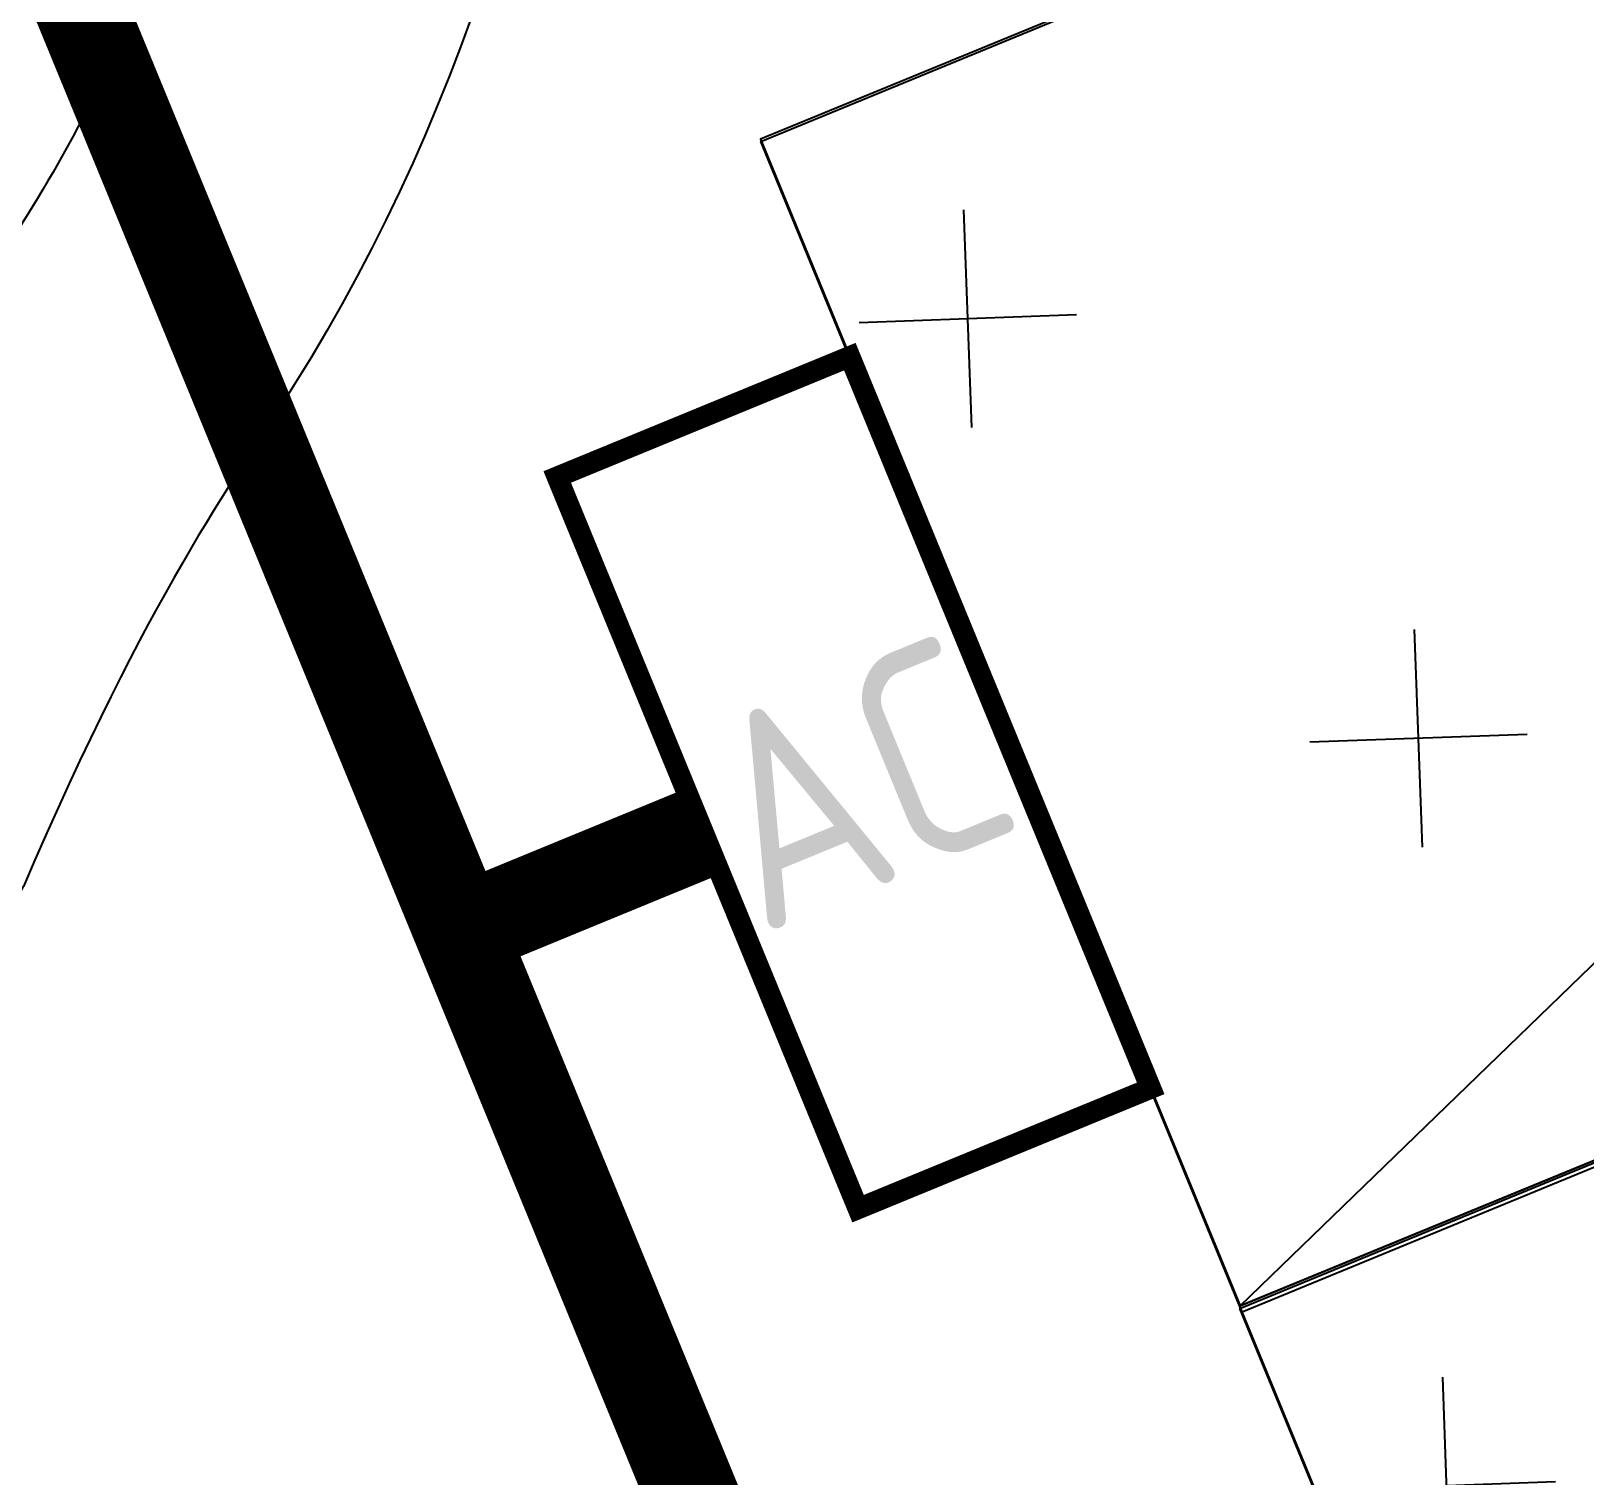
# Model space of a CAD drawing. Extents: x -809667 to 586099, y 3084146 to 3634412.
# Drawn here: x 381304.202 to 381307.148, y 3087220.589 to 3087223.328 of the extents above; entities that cross this region are included whole.
import ezdxf
from ezdxf.enums import TextEntityAlignment as Align

# ---------------------------------------------------------------- set-up
doc = ezdxf.new("R2010")
doc.units = 0
doc.header["$LTSCALE"] = 0.5
doc.header["$PDSIZE"] = 0.2
doc.layers.get('0').update_dxf_attribs({"linetype": 'CONTINUOUS'})
for name, color, linetype in [('EQUIP-箱柜', 3, 'CONTINUOUS'), ('WIRE-动力', 2, 'CONTINUOUS'), ('文字', 7, 'CONTINUOUS')]:
    doc.layers.add(name, color=color, linetype=linetype)
doc.styles.add('_TEL_ATTDEF', font='GBENOR', dxfattribs={"width": 0.8, "height": 3, "bigfont": 'GBCBIG'})
doc.styles.add('_TEL_DIM', font='SIMPLEX', dxfattribs={"width": 0.8, "height": 3.5, "bigfont": 'HZTXT'})

# ---------------------------------------------------------------- blocks, each defined once
blk = doc.blocks.new('123123')
at = {"layer": '文字'}
h = blk.add_hatch(dxfattribs=at)
h.set_pattern_fill('CROSS', color=8, scale=0.5200298169371408, angle=92.06326740999708)
h.set_pattern_definition([(92.06326740999698, (382029.4536700884, 3087273.422049726), (-0.8547343193438558, 0.7952899131543828), [0.4127736671938554, -1.238321001581566]), (182.0632674099971, (382029.6524925667, 3087273.635733306), (-0.7952899131543828, -0.8547343193438558), [0.4127736671938551, -1.238321001581565])])
h.paths.add_polyline_path([(382023.6043914629, 3087273.21132138), (382029.1558708313, 3087275.490247036), (382028.2441604918, 3087277.701680725), (382022.694540692, 3087275.42367109)])
h = blk.add_hatch(dxfattribs=at)
h.set_pattern_fill('CROSS', color=8, scale=0.5200298169371408, angle=92.06326740999708)
h.set_pattern_definition([(92.06326740999701, (382030.3619909577, 3087271.209225249), (-0.8547343193438558, 0.7952899131543828), [0.4127736671938554, -1.238321001581566]), (182.0632674099971, (382030.560813436, 3087271.422908829), (-0.7952899131543828, -0.8547343193438558), [0.4127736671938552, -1.238321001581565])])
h.paths.add_polyline_path([(382024.5127123321, 3087270.998496903), (382030.0641917006, 3087273.277422559), (382029.1524813611, 3087275.488856248), (382023.6028615612, 3087273.210846613)])
at = {"layer": '文字', "color": 8}
for points in [[(382023.6043914629, 3087273.21132138), (382029.1558708313, 3087275.490247036), (382028.2441604918, 3087277.701680725), (382022.694540692, 3087275.42367109)], [(382024.5127123321, 3087270.998496903), (382030.0641917006, 3087273.277422559), (382029.1524813611, 3087275.488856248), (382023.6028615612, 3087273.210846613)]]:
    blk.add_lwpolyline(points, close=True, dxfattribs=at)
at = {"layer": '文字', "color": 8, "flags": 128}
for points in [[(382029.1571590371, 3087275.481677995), (382023.6081047959, 3087273.199574355), (382022.6952633389, 3087275.419196051), (382028.2443175807, 3087277.701299692)], [(382030.0654799064, 3087273.268853517), (382024.5164256651, 3087270.986749877), (382023.6035842082, 3087273.206371574), (382029.1526384499, 3087275.488475214)]]:
    blk.add_lwpolyline(points, close=True, dxfattribs=at)
at = {"layer": '文字', "color": 8}
blk.add_lwpolyline([(382023.6043914629, 3087273.21132138), (382028.2451171381, 3087277.70207341)], dxfattribs=at)
blk.add_lwpolyline([(382021.6613729084, 3087268.973807922, -0.2987383992568028), (382021.2970026653, 3087274.006265372, -0.2552337273001191)], format="xyb", dxfattribs=at)
for points, knots in [([(382019.6235106255, 3087284.102307051), (382019.861602982, 3087283.821489015), (382021.89743394, 3087281.188191047), (382023.2633070523, 3087276.777195273), (382021.5404776667, 3087274.57255612), (382021.2970026653, 3087274.006265372)], [7.25485230252478, 7.25485230252478, 7.25485230252478, 7.25485230252478, 8.300034195953438, 16.52630427416807, 17.28581345565724, 17.28581345565724, 17.28581345565724, 17.28581345565724]), ([(382019.0313520039, 3087283.87002869), (382019.3703402262, 3087283.484403306), (382019.6914061313, 3087283.06709631), (382020.5875962238, 3087281.704830395), (382021.0975901261, 3087280.654104288), (382021.6858172541, 3087278.759464884), (382021.8264160762, 3087277.914272805), (382021.8008992851, 3087276.91079081), (382021.7777443318, 3087276.672974099), (382021.7014355254, 3087276.247413955), (382021.6520730915, 3087276.057073877), (382021.5515168852, 3087275.770455175), (382021.5092274264, 3087275.66737876), (382021.4170793719, 3087275.473562298), (382021.367696345, 3087275.382462473), (382021.2863823296, 3087275.250401689), (382021.2553502934, 3087275.203473025), (382021.1760988356, 3087275.080903688), (382021.1295315173, 3087275.007413917), (382020.9837470116, 3087274.755585881), (382020.8748235144, 3087274.543371024), (382020.745790549, 3087274.243257361)], [7.049187243825946, 7.049187243825946, 7.049187243825946, 7.049187243825946, 8.593282606832945, 8.593282606832945, 11.65246918148322, 11.65246918148322, 14.13503498188828, 14.13503498188828, 14.94718984562284, 14.94718984562284, 15.66581698325533, 15.66581698325533, 16.09229773294278, 16.09229773294278, 16.49786039117843, 16.49786039117843, 16.70257041483032, 16.70257041483032, 16.90728043848221, 16.90728043848221, 17.28581345565724, 17.28581345565724, 17.28581345565724, 17.28581345565724])]:
    blk.add_open_spline(points, degree=3, knots=knots, dxfattribs=at)
blk = doc.blocks.new('$equip$00002708')
for p, q in [((-0.75, 0.5999999999994543), (-0.75, 0)), ((0.75, 0.5999999999994543), (-0.75, 0.5999999999994543)), ((0.75, 0), (0.75, 0.5999999999994543)), ((-0.75, 0), (0.75, 0))]:
    blk.add_line(p, q)
at = {"const_width": 0.04}
blk.add_lwpolyline([(-0.75, 0.5999999999994543), (-0.75, 0), (0.75, 0), (0.75, 0.5999999999994543), (-0.75, 0.5999999999994543), (-0.75, 0)], dxfattribs=at)
for p in [(0, 0.5999999999994543), (-0.75, 0.3000000000001819), (0.75, 0.3000000000001819), (0, 0)]:
    blk.add_point(p)
at = {"color": 7, "style": '_TEL_DIM'}
blk.add_attdef('$TEXT$', text='', height=0.4, dxfattribs=at).set_placement((1.818989403545856e-12, 0.2999999999992724), align=Align.MIDDLE_CENTER)
at = {"color": 7, "style": '_TEL_DIM', "flags": 1}
for tag in ['REMARK', 'A']:
    blk.add_attdef(tag, text='', height=0.4, dxfattribs=at).set_placement((0, 0), align=Align.MIDDLE_CENTER)

msp = doc.modelspace()

# ---------------------------------------------------------------- linework, layer by layer
at = {"layer": 'WIRE-动力', "linetype": 'Continuous', "const_width": 0.175}
for points in [[(381314.1440737287, 3087199.425404725), (381303.8291766155, 3087224.506615998)], [(381305.4815320838, 3087221.813082743), (381305.0186630965, 3087221.622723277)]]:
    msp.add_lwpolyline(points, dxfattribs=at)

# ---------------------------------------------------------------- block references
at = {"layer": 'EQUIP-箱柜', "linetype": 'Continuous'}
ref = msp.add_blockref('$equip$00002708', (381306.0396107651, 3087222.017209723), dxfattribs=dict(at, rotation=112.3554018016226))
ref.add_attrib('$TEXT$', 'AC', dxfattribs={"layer": '0', "color": 7, "height": 0.4000000000000001, "rotation": 22.35540180162262, "style": '_TEL_ATTDEF'}).set_placement((381305.7621580532, 3087221.90310454), align=Align.MIDDLE_CENTER)
at = {"layer": '文字'}
msp.add_blockref('123123', (-717.1098553124466, -52.30028651235625), dxfattribs=at)

doc.saveas('drawing.dxf')
